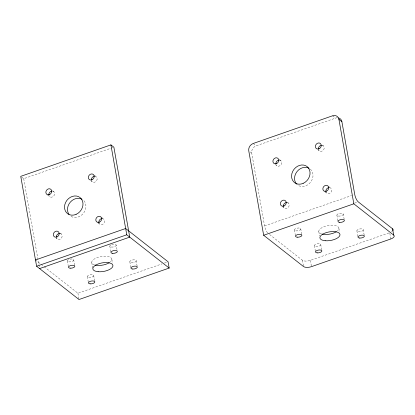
<?xml version="1.0" encoding="UTF-8"?>
<svg xmlns="http://www.w3.org/2000/svg" width="415" height="415" viewBox="0 0 415 415"><rect width="100%" height="100%" fill="white"/><g stroke="black" fill="none" stroke-linecap="round" stroke-linejoin="round"><path stroke-width="0.31" stroke-dasharray="2.08 1.56" d="M21.741 177.122L23.717 178.673L110.224 148.492M110.836 148.28L113.269 147.429M267.582 232.851A6.054 1.956 70.8 0 1 264.562 225.91L251.723 153.088A6.054 5.115 -51.9 0 1 256.18 145.81L335.522 118.125A6.054 5.115 -51.9 0 1 337.582 117.808M264.562 225.91L351.676 195.517M44.078 266.689L77.906 293.229L161.975 263.893M164.413 263.043L166.851 262.192M354.566 203.117L357.004 202.266M269.574 234.491L302.416 260.252A6.054 2.578 -10 0 0 310.368 260.361L389.099 232.893M332.555 115.795L335.522 118.125M322.382 145.094L323.373 145.867M318.201 150.012L319.192 150.79M328.369 186.283L330.843 188.228M324.68 191.595L326.662 193.146M279.409 159.526L280.893 160.688M253.212 143.481L256.18 145.81M275.726 164.833L276.717 165.611M250.24 151.926L251.723 153.088M287.372 202.271L288.363 203.049M282.205 206.416L284.182 207.967M93.847 174.907L96.322 176.847M91.15 180.992L92.14 181.765M101.317 217.263L103.792 219.203M97.629 222.57L99.61 224.126M52.85 190.895L53.841 191.668M47.684 195.034L49.66 196.591M60.32 233.251L61.311 234.029M56.139 238.169L57.13 238.947M35.493 259.956L40.54 263.919M41.049 264.314L43.57 266.295M389.82 233.308L390.821 238.973M363.25 229.811A3.227 1.375 -10 0 1 358.555 231.752A3.227 1.375 -10 0 1 358.384 229.371A3.227 1.375 -10 0 1 363.25 229.811L364.251 235.471M356.879 230.813L357.875 236.477M343.267 214.135A3.227 1.375 -10 0 1 338.573 216.08A3.227 1.375 -10 0 1 338.401 213.694A3.227 1.375 -10 0 1 343.267 214.135L344.377 220.427M336.892 215.136L337.893 220.801M338.889 228.302L339.558 232.078M318.772 231.466L319.55 235.87M320.774 244.632A3.227 1.375 -10 0 1 316.08 246.577A3.227 1.375 -10 0 1 315.903 244.191A3.227 1.375 -10 0 1 320.774 244.632L321.879 250.925M314.399 245.633L315.509 251.926M310.368 260.361L311.478 266.653M300.787 228.956A3.227 1.375 -10 0 1 296.097 230.901A3.227 1.375 -10 0 1 295.921 228.515A3.227 1.375 -10 0 1 300.787 228.956L301.788 234.62M302.416 260.252L303.526 266.544M294.417 229.957L295.413 235.621M136.198 260.786A3.227 1.375 -10 0 1 131.503 262.731A3.227 1.375 -10 0 1 131.332 260.345A3.227 1.375 -10 0 1 136.198 260.786L137.308 267.084M129.822 261.792L130.933 268.085M111.671 244.549A3.227 1.375 -10 0 1 116.216 245.13L117.103 250.146M109.84 246.116L110.841 251.781M111.837 259.282L112.507 263.058M91.72 262.446L92.721 268.106M93.717 275.612A3.227 1.375 -10 0 1 89.028 277.552A3.227 1.375 -10 0 1 88.852 275.171A3.227 1.375 -10 0 1 93.717 275.612L94.719 281.271M87.347 276.613L88.457 282.906M73.735 259.935A3.227 1.375 -10 0 1 69.04 261.881A3.227 1.375 -10 0 1 68.869 259.494A3.227 1.375 -10 0 1 73.735 259.935L74.736 265.6M77.906 293.229L78.907 298.893M67.365 260.936L68.361 266.601M23.717 178.673L39.347 267.302M116.216 245.13A3.227 1.375 -10 0 1 111.78 247.075A3.227 1.375 -10 0 1 110.862 244.902M94.402 264.91A10.188 4.337 -10 0 1 94.247 259.033A10.188 4.337 -10 0 1 107.682 256.454A10.188 4.337 -10 0 1 110.468 261.829M94.911 176.266A3.227 2.729 -51.9 0 1 96.545 180.764A3.227 2.729 -51.9 0 1 91.637 181.137M102.09 218.617A3.227 2.729 -51.9 0 1 104.627 221.164A3.227 2.729 -51.9 0 1 102.111 224.572A3.227 2.729 -51.9 0 1 98.884 222.964M60.175 233.484A3.227 2.729 -51.9 0 1 61.342 238.205A3.227 2.729 -51.9 0 1 56.502 238.06M52.97 191.191A3.227 2.729 -51.9 0 1 53.774 195.968A3.227 2.729 -51.9 0 1 49.032 195.704M83.913 200.715A10.188 8.611 -51.9 0 1 83.197 213.59A10.188 8.611 -51.9 0 1 70.758 216.153M321.454 233.93A10.188 4.337 -10 0 1 321.298 228.053A10.188 4.337 -10 0 1 334.734 225.48A10.188 4.337 -10 0 1 337.525 230.854M322.237 145.323A3.227 2.729 -51.9 0 1 323.404 150.048A3.227 2.729 -51.9 0 1 318.564 149.903M329.432 187.647A3.227 2.729 -51.9 0 1 331.673 190.386A3.227 2.729 -51.9 0 1 329.064 193.623A3.227 2.729 -51.9 0 1 325.936 191.984M287.491 202.567A3.227 2.729 -51.9 0 1 288.295 207.344A3.227 2.729 -51.9 0 1 283.554 207.08M279.487 160.112A3.227 2.729 -51.9 0 1 281.116 164.61A3.227 2.729 -51.9 0 1 276.208 164.983M310.373 169.154A10.188 8.611 -51.9 0 1 310.259 182.6A10.188 8.611 -51.9 0 1 297.182 184.68M392.258 231.321A6.054 2.578 -10 0 1 391.521 231.845"/><path stroke-width="0.62" d="M39.57 268.578L129.734 237.121L113.881 147.216L110.914 144.887L20.75 176.344L36.603 266.248L79.016 299.521L169.18 268.064L168.07 261.766L125.652 228.499L35.493 259.956M36.603 266.248L126.762 234.791L169.18 268.064M263.655 235.269L353.819 203.812L393.685 235.087A6.054 2.578 -10 0 1 390.821 238.973L311.478 266.653A6.054 2.578 -10 0 1 303.526 266.544L263.655 235.269L248.751 150.759A6.054 5.115 -51.9 0 1 253.212 143.481L332.555 115.795A6.054 5.115 -51.9 0 1 338.915 119.302L341.882 121.631L354.726 194.453A6.054 1.956 70.8 0 0 358.223 201.846L392.574 228.795L393.685 235.087M338.915 119.302L353.819 203.812M110.914 144.887L126.762 234.791M109.327 262.685A10.188 4.337 -10 0 1 95.123 265.112M91.347 180.312A3.227 2.729 -51.9 0 1 94.324 176.287M98.817 222.673A3.227 2.729 -51.9 0 1 101.794 218.643M56.3 237.188A3.227 2.729 -51.9 0 1 59.615 233.438M48.83 194.832A3.227 2.729 -51.9 0 1 52.145 191.082M69.004 214.42A10.188 8.611 -51.9 0 1 70.285 202.172A10.188 8.611 -51.9 0 1 82.035 199.231M336.383 231.705A10.188 4.337 -10 0 1 322.175 234.133M318.398 149.338A3.227 2.729 -51.9 0 1 321.376 145.307M325.832 191.388A3.227 2.729 -51.9 0 1 328.846 187.663M283.388 206.514A3.227 2.729 -51.9 0 1 286.666 202.463M275.918 164.158A3.227 2.729 -51.9 0 1 279.196 160.102M296.595 184.104A10.188 8.611 -51.9 0 1 297.015 171.582A10.188 8.611 -51.9 0 1 309.087 168.251M392.574 228.795A6.054 2.578 -10 0 1 392.792 230.756M338.64 117.969A6.054 5.115 -51.9 0 1 341.882 121.631M112.631 253.352A3.227 1.375 -10 0 0 117.326 251.407A3.227 1.375 -10 0 0 112.46 250.966A3.227 1.375 -10 0 0 112.631 253.352M132.613 269.024A3.227 1.375 -10 0 0 137.308 267.084A3.227 1.375 -10 0 0 132.442 266.643A3.227 1.375 -10 0 0 132.613 269.024M90.133 283.85A3.227 1.375 -10 0 0 94.828 281.904A3.227 1.375 -10 0 0 89.962 281.463A3.227 1.375 -10 0 0 90.133 283.85M70.151 268.173A3.227 1.375 -10 0 0 74.845 266.228A3.227 1.375 -10 0 0 69.979 265.787A3.227 1.375 -10 0 0 70.151 268.173M98.132 271.711A10.188 4.337 -10 0 0 112.947 265.574A10.188 4.337 -10 0 0 97.587 264.184A10.188 4.337 -10 0 0 98.132 271.711M91.995 179.768A3.227 2.729 -51.9 0 0 93.354 174.518A3.227 2.729 -51.9 0 0 88.442 176.65A3.227 2.729 -51.9 0 0 91.995 179.768M99.465 222.124A3.227 2.729 -51.9 0 0 100.819 216.874A3.227 2.729 -51.9 0 0 95.907 219.006A3.227 2.729 -51.9 0 0 99.465 222.124M56.985 236.944A3.227 2.729 -51.9 0 0 58.344 231.7A3.227 2.729 -51.9 0 0 53.431 233.827A3.227 2.729 -51.9 0 0 56.985 236.944M49.515 194.588A3.227 2.729 -51.9 0 0 50.874 189.339A3.227 2.729 -51.9 0 0 45.961 191.471A3.227 2.729 -51.9 0 0 49.515 194.588M76.07 214.368A10.188 8.611 -51.9 0 0 80.354 197.805A10.188 8.611 -51.9 0 0 64.849 204.528A10.188 8.611 -51.9 0 0 76.07 214.368M339.683 222.373A3.227 1.375 -10 0 0 344.377 220.427A3.227 1.375 -10 0 0 339.512 219.986A3.227 1.375 -10 0 0 339.683 222.373M359.665 238.049A3.227 1.375 -10 0 0 364.36 236.104A3.227 1.375 -10 0 0 359.494 235.663A3.227 1.375 -10 0 0 359.665 238.049M317.19 252.87A3.227 1.375 -10 0 0 321.879 250.925A3.227 1.375 -10 0 0 317.013 250.484A3.227 1.375 -10 0 0 317.19 252.87M297.202 237.193A3.227 1.375 -10 0 0 301.897 235.248A3.227 1.375 -10 0 0 297.031 234.807A3.227 1.375 -10 0 0 297.202 237.193M325.184 240.731A10.188 4.337 -10 0 0 339.999 234.594A10.188 4.337 -10 0 0 324.639 233.204A10.188 4.337 -10 0 0 325.184 240.731M319.047 148.788A3.227 2.729 -51.9 0 0 320.406 143.538A3.227 2.729 -51.9 0 0 315.493 145.67A3.227 2.729 -51.9 0 0 319.047 148.788M326.517 191.144A3.227 2.729 -51.9 0 0 327.871 185.899A3.227 2.729 -51.9 0 0 322.958 188.026A3.227 2.729 -51.9 0 0 326.517 191.144M284.036 205.965A3.227 2.729 -51.9 0 0 285.396 200.72A3.227 2.729 -51.9 0 0 280.483 202.847A3.227 2.729 -51.9 0 0 284.036 205.965M276.566 163.609A3.227 2.729 -51.9 0 0 277.925 158.364A3.227 2.729 -51.9 0 0 273.013 160.491A3.227 2.729 -51.9 0 0 276.566 163.609M303.121 183.388A10.188 8.611 -51.9 0 0 307.406 166.825A10.188 8.611 -51.9 0 0 291.901 173.548A10.188 8.611 -51.9 0 0 303.121 183.388"/></g></svg>
